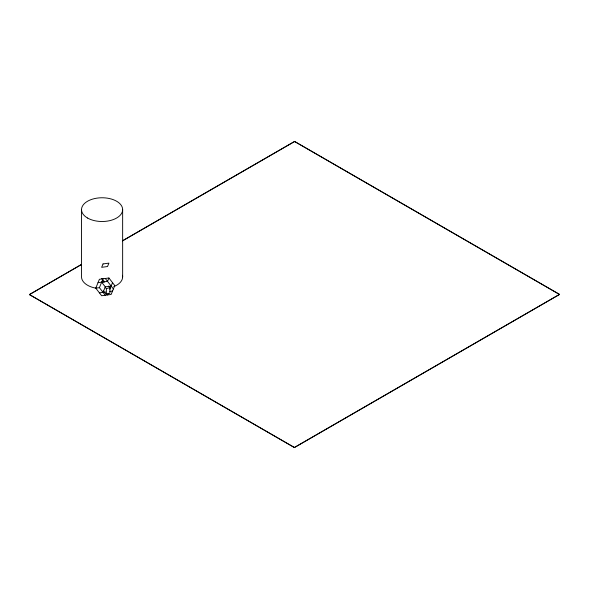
<?xml version="1.0" encoding="UTF-8"?>
<svg xmlns="http://www.w3.org/2000/svg" width="589" height="589" viewBox="0 0 589 589"><rect width="100%" height="100%" fill="white"/><g stroke="black" fill="none" stroke-linecap="round" stroke-linejoin="round"><path stroke-width="0.88" d="M95.779 288.154L99.408 279.282L108.913 277.986L114.781 285.569L111.152 294.441L101.654 295.737L95.779 288.154L99.408 287.66L103.038 278.788M103.038 292.35L105.284 286.865L101.654 282.175M108.913 277.986L107.522 281.373L98.024 282.668M107.522 294.942L108.214 293.241M109.871 289.199L112.543 282.668M29.45 294.522L81.208 264.638L29.45 294.596L294.404 447.485L559.55 294.404L294.404 447.559L29.45 294.596M122.608 240.732L294.596 141.441L559.55 294.404M122.608 240.805L294.596 141.515L559.55 294.478M102.376 282.322L104.496 281.675M105.166 287.336L106.366 288.647L109.9 287.565L109.9 293.226L106.366 294.309L103.362 291.032M105.284 286.865L111.152 286.063M99.408 292.843L105.556 292.004M109.819 291.422L112.543 291.054M101.625 278.538L104.717 281.917M108.553 286.092L109.9 287.565M105.284 278.479L113.397 288.956M99.408 287.66L105.284 295.244M122.645 209.632L122.645 276.852M106.366 288.647L106.366 294.309M81.525 209.632L81.525 276.852A20.556 11.868 0 0 0 95.911 288.176M122.468 275.306A20.556 11.868 0 0 1 113.876 286.578M103.038 263.931L101.654 267.318L107.522 266.522L108.913 263.128L103.038 263.931M87.547 218.026A20.556 11.868 0 0 0 121.945 212.71A20.556 11.868 0 0 0 96.765 198.169A20.556 11.868 0 0 0 87.547 218.026"/></g></svg>
